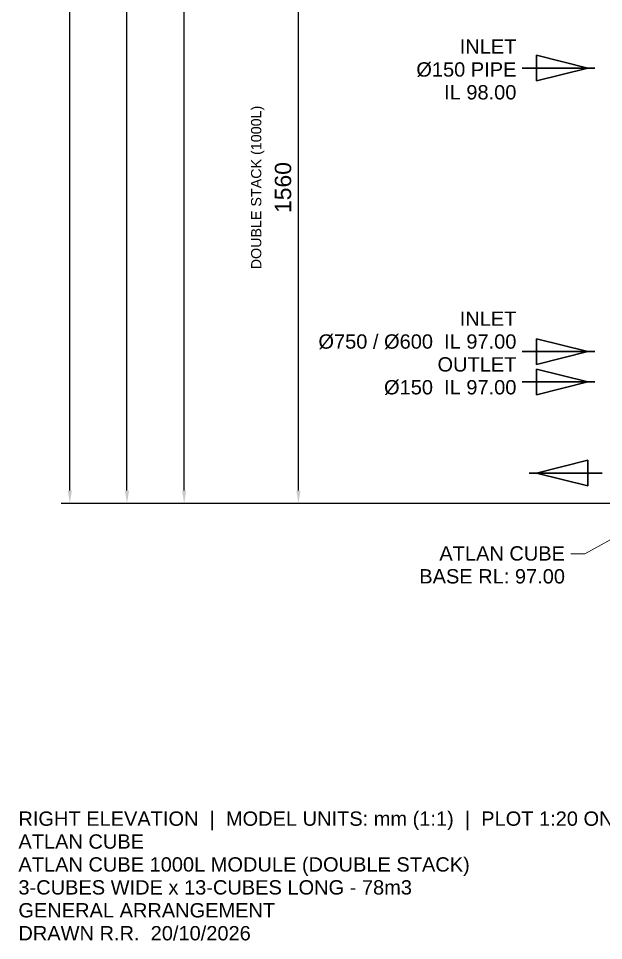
# Model space of a CAD drawing. Header units: millimetres. Extents: x -1589 to 4494, y -1079 to 3281.
# Drawn here: x -1589 to -145, y -1079 to 1197 of the extents above; entities that cross this region are included whole.
import ezdxf
from ezdxf.enums import TextEntityAlignment as Align

# ---------------------------------------------------------------- set-up
doc = ezdxf.new("R2010")
doc.units = ezdxf.units.MM
for name, color, linetype in [('ANNOTATIONS', 7, 'Continuous'), ('DIMENSIONS', 7, 'Continuous'), ('FLOW_INLET', 1, 'Continuous'), ('FLOW_OUTLET', 5, 'Continuous'), ('LEADERS', 7, 'Continuous'), ('TITLE', 7, 'Continuous')]:
    doc.layers.add(name, color=color, linetype=linetype)
doc.styles.add('ARIAL', font='arial.ttf')
doc.dimstyles.get("Standard").update_dxf_attribs({"dimtxt": 2.5, "dimasz": 2.5, "dimexe": 1.25, "dimexo": 0.625, "dimtad": 1, "dimcen": 2.5, "dimazin": 3, "dimtfac": 1, "dimtmove": 0, "dimatfit": 3})

msp = doc.modelspace()

# ---------------------------------------------------------------- linework, layer by layer
at = {"layer": 'FLOW_INLET', "color": 1, "lineweight": 30}
for p, q in [((-310.4, 1106.8), (-183.4, 1075)), ((-310.4, 1043.2), (-310.4, 1106.8)), ((-345.7, 1075), (-165.8, 1075)), ((-310.4, 1043.2), (-183.4, 1075)), ((-310.4, 406.8), (-183.4, 375)), ((-310.4, 343.2), (-310.4, 406.8)), ((-345.7, 375), (-165.8, 375)), ((-310.4, 343.2), (-183.4, 375)), ((-310.4, 331.8), (-183.4, 300)), ((-310.4, 268.2), (-310.4, 331.8)), ((-345.7, 300), (-165.8, 300)), ((-310.4, 268.2), (-183.4, 300))]:
    msp.add_line(p, q, dxfattribs=at)
at = {"layer": 'FLOW_OUTLET', "color": 5, "lineweight": 30}
for p, q in [((-183.4, 106.8), (-310.4, 75)), ((-183.4, 43.2), (-183.4, 106.8)), ((-148.2, 75), (-328.1, 75)), ((-183.4, 43.2), (-310.4, 75))]:
    msp.add_line(p, q, dxfattribs=at)
at = {"layer": 'LEADERS', "lineweight": 18}
for p, q in [((-190.5, -124.2), (21.2, -7.1)), ((-225.8, -124.2), (-190.5, -124.2))]:
    msp.add_line(p, q, dxfattribs=at)

# ---------------------------------------------------------------- texts
at = {"layer": 'ANNOTATIONS', "style": 'ARIAL'}
for s, height, p in [('INLET', 35.36, (-359.8, 1110.3)), ('Ø150 PIPE', 35.36, (-359.8, 1053.8)), ('IL 98.00', 35.36, (-359.8, 997.4)), ('INLET', 35.36, (-359.8, 438.5)), ('Ø750 / Ø600  IL 97.00', 35.362, (-359.8, 382.1)), ('OUTLET', 35.36, (-359.8, 325.6)), ('Ø150  IL 97.00', 35.362, (-359.8, 269.2)), ('ATLAN CUBE', 35.36, (-239.9, -141.1)), ('BASE RL: 97.00', 35.362, (-239.9, -197.6))]:
    msp.add_text(s, height=height, dxfattribs=at).set_placement(p, align=Align.RIGHT)
at = {"layer": 'DIMENSIONS', "style": 'ARIAL'}
msp.add_text('DOUBLE STACK (1000L)', height=25.259, rotation=90, dxfattribs=at).set_placement((-989.7, 780), align=Align.CENTER)
at = {"layer": 'TITLE', "style": 'ARIAL'}
for s, height, p in [('RIGHT ELEVATION  |  MODEL UNITS: mm (1:1)  |  PLOT 1:20 ON A3', 35.362, (-1589.4, -795.9)), ('ATLAN CUBE', 35.36, (-1589.4, -852.4)), ('ATLAN CUBE 1000L MODULE (DOUBLE STACK)', 35.362, (-1589.4, -909)), ('3-CUBES WIDE x 13-CUBES LONG - 78m3', 35.362, (-1589.4, -965.6)), ('GENERAL ARRANGEMENT', 35.362, (-1589.4, -1022.2)), ('DRAWN R.R.  20/10/2026', 35.362, (-1589.4, -1078.8))]:
    msp.add_text(s, height=height, dxfattribs=at).set_placement(p)

# ---------------------------------------------------------------- dimensions: what is measured, and where the dimension line sits
at = {"layer": 'DIMENSIONS'}
for base, p2 in [((-1462.4, 0), (-63.5, 3000)), ((-1321.3, 0), (-63.5, 3000)), ((-1180.2, 0), (-63.5, 3000)), ((-898, 0), (-63.5, 1560))]:
    msp.add_linear_dim(base=base, p1=(-63.5, 0), p2=p2, angle=90, dimstyle='Standard', override={"dimtxt": 40.414222, "dimasz": 31.75, "dimexe": 21.166667, "dimexo": 0, "dimgap": 17.638889, "dimtad": 1, "dimtih": 0, "dimtoh": 0, "dimdec": 0, "dimtxsty": 'ARIAL', "dimclrd": 7, "dimclre": 7, "dimclrt": 7}, dxfattribs=at).render()

doc.saveas('drawing.dxf')
